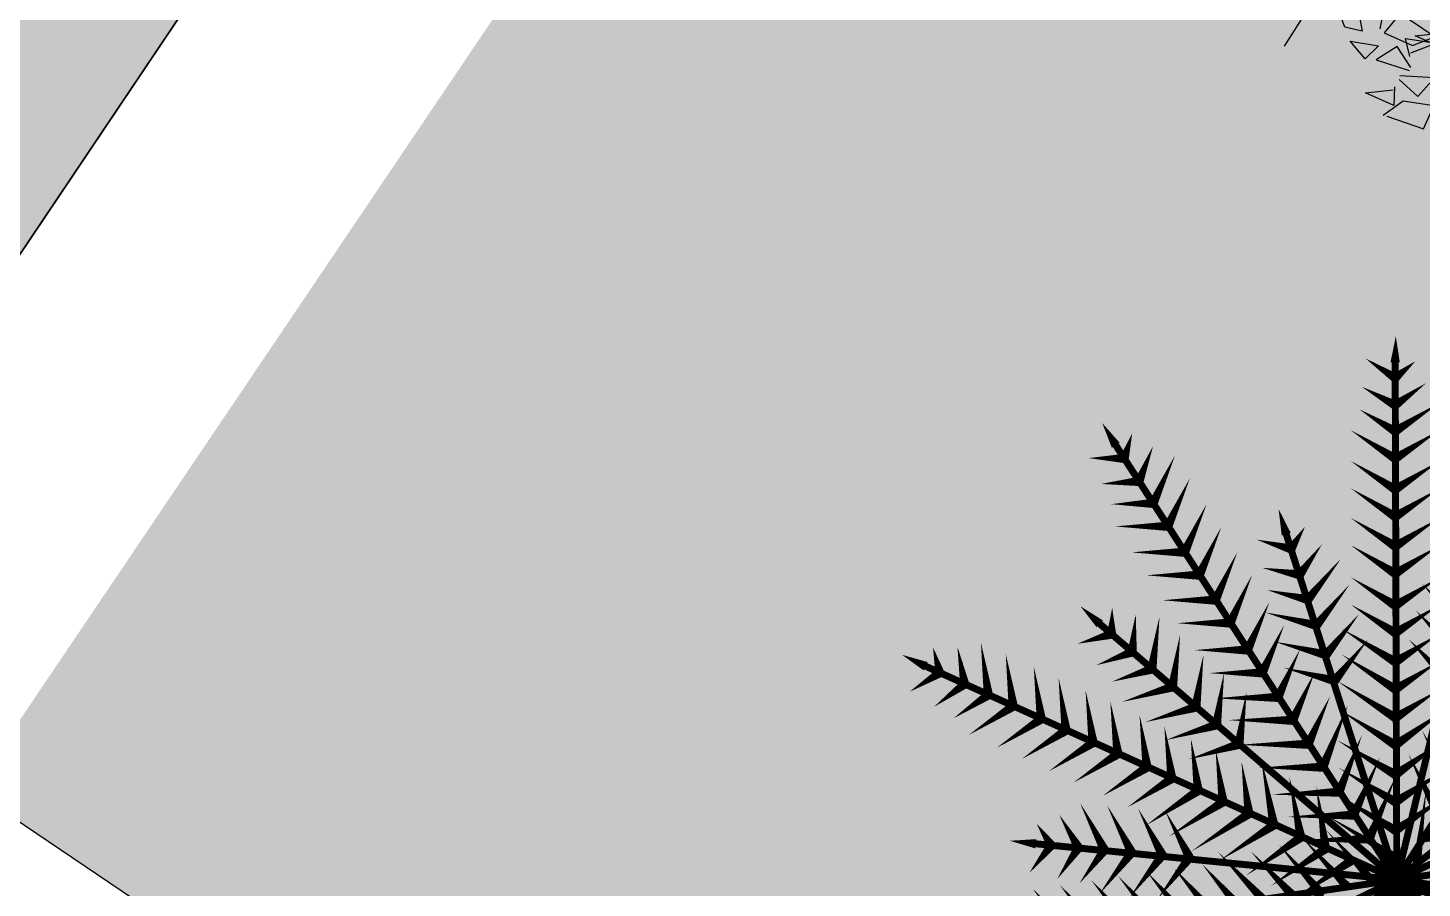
# Model space of a CAD drawing. Header units: millimetres. Extents: x 460 to 723, y 360 to 962.
# Drawn here: x 605.108 to 606.326, y 378.18 to 378.931 of the extents above; entities that cross this region are included whole.
import ezdxf

# ---------------------------------------------------------------- set-up
doc = ezdxf.new("R2010")
doc.units = ezdxf.units.MM
doc.layers.get('0').update_dxf_attribs({"true_color": 0xc2ced6})
for name, color, linetype in [('00_Lotes', 224, 'Continuous'), ('A-VEREDAS', 9, 'Continuous'), ('ARBOLES', 7, 'Continuous')]:
    doc.layers.add(name, color=color, linetype=linetype)
doc.layers.add('Menorca-Parques-A-Arboles', color=74, linetype='Continuous', lineweight=18)

# ---------------------------------------------------------------- blocks, each defined once
blk = doc.blocks.new('PALMERA')
at = {"const_width": 0.015}
for points in [[(-0.1613, 1.1051), (0, 0)], [(0.4618, 1.0169), (0, 0)], [(-0.7331, 0.8425), (0, 0)], [(0.0784, 0.7794), (0, 0)], [(-0.3693, 0.7614), (0, 0)], [(0.5528, 0.6407), (0, 0)], [(0.9382, 0.6058), (0, 0)], [(-0.6606, 0.421), (0, 0)], [(-1.0722, 0.3124), (0, 0)], [(0.7463, 0.2381), (0, 0)], [(-1.0709, -0.3169), (0, 0)], [(-0.846, 0.0202), (0, 0)], [(-0.7295, -0.8456), (0, 0)], [(-0.6363, -0.4569), (0, 0)], [(-0.3403, -0.7748), (0, 0)], [(-0.1566, -1.1058), (0, 0)], [(1.1168, 0.0024), (0, 0)], [(0.9408, -0.6018), (0, 0)], [(0.4661, -1.0149), (0, 0)], [(0.1214, -0.8375), (0, 0)], [(0.8223, -0.1999), (0, 0)], [(0.4844, -0.6156), (0, 0)]]:
    blk.add_lwpolyline(points, dxfattribs=at)
for points in [[(0.4476, 0.9863, 0.02, 0, 0), (0.4069, 1.0513, 0, 0, 0)], [(0.4618, 1.0169, 0.02, 0, 0), (0.4864, 1.0676, 0, 0, 0)], [(0.4231, 0.9327, 0.02, 0, 0), (0.3744, 0.9986, 0, 0, 0)], [(0.4476, 0.9863, 0.02, 0, 0), (0.5021, 1.0008, 0, 0, 0)], [(0.3997, 0.8815, 0.02, 0, 0), (0.3495, 0.9565, 0, 0, 0)], [(0.3753, 0.8279, 0.02, 0, 0), (0.3135, 0.9237, 0, 0, 0)], [(0.4231, 0.9327, 0.02, 0, 0), (0.5034, 0.9481, 0, 0, 0)], [(0.3997, 0.8815, 0.02, 0, 0), (0.5126, 0.8975, 0, 0, 0)], [(0.3476, 0.7673, 0.02, 0, 0), (0.2858, 0.8631, 0, 0, 0)], [(0.0784, 0.7794, 0.02, 0, 0), (0.0849, 0.8354, 0, 0, 0)], [(0.3753, 0.8279, 0.02, 0, 0), (0.4881, 0.8439, 0, 0, 0)], [(0.3232, 0.7138, 0.02, 0, 0), (0.2613, 0.8096, 0, 0, 0)], [(-0.1049, 0.7118, 0.02, 0, 0), (-0.0186, 0.7863, 0, 0, 0)], [(0.0752, 0.7459, 0.02, 0, 0), (0.0153, 0.7937, 0, 0, 0)], [(0.0752, 0.7459, 0.02, 0, 0), (0.1218, 0.7776, 0, 0, 0)], [(0.3476, 0.7673, 0.02, 0, 0), (0.4605, 0.7834, 0, 0, 0)], [(0.2966, 0.6556, 0.02, 0, 0), (0.2347, 0.7513, 0, 0, 0)], [(-0.0965, 0.6535, 0.02, 0, 0), (-0.0103, 0.728, 0, 0, 0)], [(0.0699, 0.6872, 0.02, 0, 0), (0.0021, 0.7332, 0, 0, 0)], [(0.0699, 0.6872, 0.02, 0, 0), (0.1405, 0.7284, 0, 0, 0)], [(0.3232, 0.7138, 0.02, 0, 0), (0.436, 0.7298, 0, 0, 0)], [(0.0648, 0.6311, 0.02, 0, 0), (-0.0074, 0.6852, 0, 0, 0)], [(0.0648, 0.6311, 0.02, 0, 0), (0.166, 0.6836, 0, 0, 0)], [(0.2721, 0.602, 0.02, 0, 0), (0.2103, 0.6978, 0, 0, 0)], [(0.5306, 0.6154, 0.02, 0, 0), (0.5099, 0.6892, 0, 0, 0)], [(0.5528, 0.6407, 0.02, 0, 0), (0.5908, 0.6824, 0, 0, 0)], [(-0.0867, 0.5851, 0.02, 0, 0), (-0.0004, 0.6596, 0, 0, 0)], [(0.2966, 0.6556, 0.02, 0, 0), (0.4094, 0.6716, 0, 0, 0)], [(0.9098, 0.5877, 0.02, 0, 0), (0.9107, 0.6644, 0, 0, 0)], [(0.0595, 0.5725, 0.02, 0, 0), (-0.0306, 0.6424, 0, 0, 0)], [(0.0595, 0.5725, 0.02, 0, 0), (0.1606, 0.625, 0, 0, 0)], [(0.2434, 0.5391, 0.02, 0, 0), (0.1816, 0.6349, 0, 0, 0)], [(0.492, 0.5709, 0.02, 0, 0), (0.4638, 0.6478, 0, 0, 0)], [(0.8602, 0.5559, 0.02, 0, 0), (0.8549, 0.6377, 0, 0, 0)], [(0.9382, 0.6058, 0.02, 0, 0), (0.9864, 0.6351, 0, 0, 0)], [(-0.0783, 0.5268, 0.02, 0, 0), (0.008, 0.6013, 0, 0, 0)], [(0.2721, 0.602, 0.02, 0, 0), (0.385, 0.618, 0, 0, 0)], [(0.4166, 0.4838, 0.02, 0, 0), (0.3843, 0.5931, 0, 0, 0)], [(0.4552, 0.5283, 0.02, 0, 0), (0.4281, 0.6144, 0, 0, 0)], [(0.5306, 0.6154, 0.02, 0, 0), (0.587, 0.614, 0, 0, 0)], [(0.7633, 0.4936, 0.02, 0, 0), (0.7631, 0.6076, 0, 0, 0)], [(0.8128, 0.5254, 0.02, 0, 0), (0.8112, 0.6157, 0, 0, 0)], [(0.0534, 0.5062, 0.02, 0, 0), (-0.0366, 0.5761, 0, 0, 0)], [(0.2189, 0.4855, 0.02, 0, 0), (0.1571, 0.5813, 0, 0, 0)], [(0.492, 0.5709, 0.02, 0, 0), (0.5734, 0.5631, 0, 0, 0)], [(0.7073, 0.4576, 0.02, 0, 0), (0.7071, 0.5716, 0, 0, 0)], [(0.9098, 0.5877, 0.02, 0, 0), (0.9635, 0.5705, 0, 0, 0)], [(-0.0694, 0.4647, 0.02, 0, 0), (0.0169, 0.5392, 0, 0, 0)], [(0.0534, 0.5062, 0.02, 0, 0), (0.1546, 0.5587, 0, 0, 0)], [(0.1929, 0.4285, 0.02, 0, 0), (0.1178, 0.5415, 0, 0, 0)], [(0.2434, 0.5391, 0.02, 0, 0), (0.3563, 0.5551, 0, 0, 0)], [(0.373, 0.4335, 0.02, 0, 0), (0.3407, 0.5428, 0, 0, 0)], [(0.6578, 0.4258, 0.02, 0, 0), (0.6575, 0.5398, 0, 0, 0)], [(0.8602, 0.5559, 0.02, 0, 0), (0.9361, 0.5255, 0, 0, 0)], [(0.0481, 0.4475, 0.02, 0, 0), (-0.042, 0.5174, 0, 0, 0)], [(0.4552, 0.5283, 0.02, 0, 0), (0.568, 0.5119, 0, 0, 0)], [(0.6039, 0.3912, 0.02, 0, 0), (0.6037, 0.5052, 0, 0, 0)], [(0.8128, 0.5254, 0.02, 0, 0), (0.9165, 0.4779, 0, 0, 0)], [(-0.061, 0.4064, 0.02, 0, 0), (0.0253, 0.4809, 0, 0, 0)], [(0.0481, 0.4475, 0.02, 0, 0), (0.1493, 0.5, 0, 0, 0)], [(0.1684, 0.3749, 0.02, 0, 0), (0.0938, 0.492, 0, 0, 0)], [(0.2189, 0.4855, 0.02, 0, 0), (0.3318, 0.5015, 0, 0, 0)], [(0.3344, 0.389, 0.02, 0, 0), (0.3021, 0.4983, 0, 0, 0)], [(0.4166, 0.4838, 0.02, 0, 0), (0.5294, 0.4674, 0, 0, 0)], [(0.5544, 0.3593, 0.02, 0, 0), (0.5541, 0.4733, 0, 0, 0)], [(0.7633, 0.4936, 0.02, 0, 0), (0.8669, 0.446, 0, 0, 0)], [(0.1429, 0.319, 0.02, 0, 0), (0.0617, 0.4433, 0, 0, 0)], [(0.1929, 0.4285, 0.02, 0, 0), (0.3057, 0.4445, 0, 0, 0)], [(0.2925, 0.3406, 0.02, 0, 0), (0.2602, 0.4499, 0, 0, 0)], [(0.7073, 0.4576, 0.02, 0, 0), (0.8109, 0.41, 0, 0, 0)], [(-0.0523, 0.3456, 0.02, 0, 0), (0.034, 0.4201, 0, 0, 0)], [(0.373, 0.4335, 0.02, 0, 0), (0.4858, 0.417, 0, 0, 0)], [(0.4962, 0.3219, 0.02, 0, 0), (0.496, 0.4359, 0, 0, 0)], [(0.6578, 0.4258, 0.02, 0, 0), (0.7614, 0.3782, 0, 0, 0)], [(-0.0439, 0.2873, 0.02, 0, 0), (0.0609, 0.3864, 0, 0, 0)], [(0.1184, 0.2654, 0.02, 0, 0), (0.0421, 0.3819, 0, 0, 0)], [(0.1684, 0.3749, 0.02, 0, 0), (0.2813, 0.3909, 0, 0, 0)], [(0.3344, 0.389, 0.02, 0, 0), (0.4472, 0.3725, 0, 0, 0)], [(0.3939, 0.2562, 0.02, 0, 0), (0.3919, 0.3919, 0, 0, 0)], [(0.4467, 0.2901, 0.02, 0, 0), (0.4464, 0.4041, 0, 0, 0)], [(0.6039, 0.3912, 0.02, 0, 0), (0.7075, 0.3436, 0, 0, 0)], [(0.3443, 0.2243, 0.02, 0, 0), (0.3449, 0.3632, 0, 0, 0)], [(0.5544, 0.3593, 0.02, 0, 0), (0.658, 0.3118, 0, 0, 0)], [(0.0918, 0.2072, 0.02, 0, 0), (0.0085, 0.3269, 0, 0, 0)], [(0.1429, 0.319, 0.02, 0, 0), (0.2557, 0.335, 0, 0, 0)], [(0.2926, 0.1911, 0.02, 0, 0), (0.2916, 0.3396, 0, 0, 0)], [(0.2925, 0.3406, 0.02, 0, 0), (0.4053, 0.3242, 0, 0, 0)], [(0.4962, 0.3219, 0.02, 0, 0), (0.5998, 0.2744, 0, 0, 0)], [(-0.0348, 0.2239, 0.02, 0, 0), (0.062, 0.3155, 0, 0, 0)], [(0.1184, 0.2654, 0.02, 0, 0), (0.2601, 0.2922, 0, 0, 0)], [(0.2431, 0.1593, 0.02, 0, 0), (0.2419, 0.2985, 0, 0, 0)], [(0.7142, 0.2277, 0.02, 0, 0), (0.7343, 0.3017, 0, 0, 0)], [(0.0673, 0.1536, 0.02, 0, 0), (-0.0136, 0.2722, 0, 0, 0)], [(0.1892, 0.1247, 0.02, 0, 0), (0.1839, 0.2704, 0, 0, 0)], [(0.4467, 0.2901, 0.02, 0, 0), (0.5503, 0.2425, 0, 0, 0)], [(0.4856, 0.1523, 0.02, 0, 0), (0.5139, 0.2628, 0, 0, 0)], [(0.5489, 0.1732, 0.02, 0, 0), (0.5772, 0.2836, 0, 0, 0)], [(0.6048, 0.1916, 0.02, 0, 0), (0.6257, 0.2794, 0, 0, 0)], [(0.6583, 0.2093, 0.02, 0, 0), (0.6735, 0.2898, 0, 0, 0)], [(-0.0264, 0.1656, 0.02, 0, 0), (0.0771, 0.2555, 0, 0, 0)], [(0.0918, 0.2072, 0.02, 0, 0), (0.2227, 0.2319, 0, 0, 0)], [(0.1397, 0.0928, 0.02, 0, 0), (0.1357, 0.2364, 0, 0, 0)], [(0.3939, 0.2562, 0.02, 0, 0), (0.4975, 0.2086, 0, 0, 0)], [(0.4297, 0.1339, 0.02, 0, 0), (0.458, 0.2443, 0, 0, 0)], [(0.7463, 0.2381, 0.02, 0, 0), (0.8003, 0.2545, 0, 0, 0)], [(-0.0264, 0.1656, 0.02, 0, 0), (-0.1586, 0.2217, 0, 0, 0)], [(0.0418, 0.0977, 0.02, 0, 0), (-0.0404, 0.2197, 0, 0, 0)], [(-0.0177, 0.1048, 0.02, 0, 0), (0.0922, 0.2047, 0, 0, 0)], [(0.088, 0.0596, 0.02, 0, 0), (0.0848, 0.2067, 0, 0, 0)], [(0.3443, 0.2243, 0.02, 0, 0), (0.4479, 0.1768, 0, 0, 0)], [(0.6583, 0.2093, 0.02, 0, 0), (0.7241, 0.1609, 0, 0, 0)], [(0.7142, 0.2277, 0.02, 0, 0), (0.7619, 0.1976, 0, 0, 0)], [(0.0673, 0.1536, 0.02, 0, 0), (0.203, 0.1733, 0, 0, 0)], [(0.2926, 0.1911, 0.02, 0, 0), (0.3963, 0.1436, 0, 0, 0)], [(0.5489, 0.1732, 0.02, 0, 0), (0.6373, 0.1012, 0, 0, 0)], [(0.6048, 0.1916, 0.02, 0, 0), (0.6932, 0.1197, 0, 0, 0)], [(-0.0093, 0.0465, 0.02, 0, 0), (0.1074, 0.1525, 0, 0, 0)], [(0.0474, 0.0026, 0.02, 0, 0), (0.1383, 0.1498, 0, 0, 0)], [(0.2431, 0.1593, 0.02, 0, 0), (0.3768, 0.1052, 0, 0, 0)], [(0.4856, 0.1523, 0.02, 0, 0), (0.5741, 0.0804, 0, 0, 0)], [(0.1063, 0.0026, 0.02, 0, 0), (0.1831, 0.128, 0, 0, 0)], [(0.1677, 0.0026, 0.02, 0, 0), (0.242, 0.1255, 0, 0, 0)], [(0.1892, 0.1247, 0.02, 0, 0), (0.3127, 0.0747, 0, 0, 0)], [(0.2266, 0.0026, 0.02, 0, 0), (0.3009, 0.128, 0, 0, 0)], [(0.2906, 0.0026, 0.02, 0, 0), (0.3649, 0.1203, 0, 0, 0)], [(0.3495, 0.0026, 0.02, 0, 0), (0.4289, 0.128, 0, 0, 0)], [(0.411, 0.0026, 0.02, 0, 0), (0.4865, 0.1191, 0, 0, 0)], [(0.4297, 0.1339, 0.02, 0, 0), (0.5181, 0.0619, 0, 0, 0)], [(0.4699, 0.0026, 0.02, 0, 0), (0.5415, 0.1178, 0, 0, 0)], [(0.1397, 0.0928, 0.02, 0, 0), (0.2645, 0.036, 0, 0, 0)], [(0.5326, 0.0026, 0.02, 0, 0), (0.594, 0.0986, 0, 0, 0)], [(0.5915, 0.0026, 0.02, 0, 0), (0.6529, 0.0986, 0, 0, 0)], [(0.6606, 0.0026, 0.02, 0, 0), (0.7221, 0.0986, 0, 0, 0)], [(0.7195, 0.0026, 0.02, 0, 0), (0.781, 0.0986, 0, 0, 0)], [(0.7835, 0.0026, 0.02, 0, 0), (0.845, 0.0986, 0, 0, 0)], [(0.8424, 0.0026, 0.02, 0, 0), (0.9039, 0.0986, 0, 0, 0)], [(0.909, 0.0026, 0.02, 0, 0), (0.9704, 0.0986, 0, 0, 0)], [(0.088, 0.0596, 0.02, 0, 0), (0.2245, 0.0012, 0, 0, 0)], [(0.9679, 0.0026, 0.02, 0, 0), (1.0152, 0.0794, 0, 0, 0)], [(1.0242, 0.0026, 0.02, 0, 0), (1.0639, 0.0743, 0, 0, 0)], [(1.0831, 0.0026, 0.02, 0, 0), (1.1253, 0.0666, 0, 0, 0)], [(0.1063, 0.0026, 0.02, 0, 0), (0.1895, -0.1203, 0, 0, 0)], [(0.1677, 0.0026, 0.02, 0, 0), (0.242, -0.1127, 0, 0, 0)], [(0.2266, 0.0026, 0.02, 0, 0), (0.3034, -0.1063, 0, 0, 0)], [(0.2906, 0.0026, 0.02, 0, 0), (0.3738, -0.1152, 0, 0, 0)], [(0.3495, 0.0026, 0.02, 0, 0), (0.411, -0.0935, 0, 0, 0)], [(0.411, 0.0026, 0.02, 0, 0), (0.4724, -0.0935, 0, 0, 0)], [(0.4699, 0.0026, 0.02, 0, 0), (0.5313, -0.0935, 0, 0, 0)], [(0.5326, 0.0026, 0.02, 0, 0), (0.594, -0.0935, 0, 0, 0)], [(0.5915, 0.0026, 0.02, 0, 0), (0.6529, -0.0935, 0, 0, 0)], [(0.6606, 0.0026, 0.02, 0, 0), (0.7221, -0.0935, 0, 0, 0)], [(0.7195, 0.0026, 0.02, 0, 0), (0.781, -0.0935, 0, 0, 0)], [(0.7835, 0.0026, 0.02, 0, 0), (0.845, -0.0935, 0, 0, 0)], [(0.8424, 0.0026, 0.02, 0, 0), (0.9039, -0.0935, 0, 0, 0)], [(0.909, 0.0026, 0.02, 0, 0), (0.9704, -0.0935, 0, 0, 0)], [(0.9679, 0.0026, 0.02, 0, 0), (1.0293, -0.0935, 0, 0, 0)], [(1.0242, 0.0026, 0.02, 0, 0), (1.0716, -0.064, 0, 0, 0)], [(1.0831, 0.0026, 0.02, 0, 0), (1.1189, -0.041, 0, 0, 0)], [(1.1168, 0.0024, 0.02, 0, 0), (1.1732, 0.001, 0, 0, 0)], [(-0.0291, -0.0375, 0.02, 0, 0), (0.0227, -0.2026, 0, 0, 0)], [(0.1425, -0.0885, 0.02, 0, 0), (0.2714, -0.0253, 0, 0, 0)], [(0.4365, -0.1051, 0.02, 0, 0), (0.5191, -0.0264, 0, 0, 0)], [(0.022, -0.042, 0.02, 0, 0), (0.1937, -0.0635, 0, 0, 0)], [(0.0908, -0.0553, 0.02, 0, 0), (0.0943, -0.2037, 0, 0, 0)], [(0.192, -0.1204, 0.02, 0, 0), (0.3223, -0.0549, 0, 0, 0)], [(0.4987, -0.1203, 0.02, 0, 0), (0.5812, -0.0417, 0, 0, 0)], [(0.5559, -0.1343, 0.02, 0, 0), (0.6384, -0.0557, 0, 0, 0)]]:
    blk.add_lwpolyline(points, format="xyseb")
blk = doc.blocks.new('rrety')
at = {"layer": 'ARBOLES', "color": 32}
for points in [[(497.9846, 232.3386), (497.9233, 232.0875)], [(497.9723, 232.161), (497.9877, 232.0416)]]:
    blk.add_lwpolyline(points, dxfattribs=at)
at = {"layer": 'ARBOLES', "color": 108}
for points in [[(497.8754, 232.1092), (497.8693, 232.0953), (497.8947, 232.0946), (497.8753, 232.1064)], [(497.8824, 232.101), (497.9136, 232.1058), (497.9187, 232.086), (497.8933, 232.0866), (497.8796, 232.1011)], [(497.8915, 232.0776), (497.901, 232.0895), (497.8766, 232.0967), (497.8923, 232.0803)], [(497.9414, 232.0882), (497.9355, 232.0799), (497.9495, 232.0767), (497.9553, 232.0821), (497.9442, 232.0881)], [(497.8872, 232.0699), (497.9044, 232.0807), (497.9153, 232.0635), (497.8871, 232.0671)], [(497.9184, 232.0747), (497.9237, 232.0604), (497.9408, 232.0684), (497.9184, 232.0747)], [(497.8914, 232.0571), (497.8719, 232.051), (497.8659, 232.0705), (497.8922, 232.0598)], [(497.888, 232.0257), (497.8566, 232.0291), (497.8568, 232.0496), (497.8811, 232.0424), (497.8907, 232.0249)], [(497.8923, 232.05), (497.8863, 232.036), (497.9117, 232.0354), (497.8922, 232.0472)]]:
    blk.add_lwpolyline(points, dxfattribs=at)

msp = doc.modelspace()

# ---------------------------------------------------------------- hatches: boundary and pattern name
at = {"layer": 'Menorca-Parques-A-Arboles', "lineweight": 5, "true_color": 0x148b29, "transparency": 33554687}
h = msp.add_hatch(color=104, dxfattribs=at)
h.dxf.hatch_style = 1
h.paths.add_polyline_path([(600.3783, 386.3504, 0.414406), (598.2816, 385.9437), (597.6894, 385.0658, 0.414021), (598.0959, 382.9705), (604.8723, 378.3927), (607.1476, 381.7775)])
h.paths.add_polyline_path([(605.9023, 379.5191), (605.9041, 379.5179), (605.7774, 379.3302), (605.6086, 379.0799), (605.6093, 379.0794), (605.06, 378.2659), (607.2271, 376.802), (609.5101, 380.1815), (607.3353, 381.6507), (607.3338, 381.6486)])
h.paths.add_polyline_path([(611.1364, 379.0829), (608.8534, 375.7033), (612.2977, 373.3765, 0.421964), (614.098, 373.7499), (614.9113, 375.025, 0.406505), (614.5477, 376.7784)])

# ---------------------------------------------------------------- linework, layer by layer
at = {"elevation": -8.1697}
msp.add_lwpolyline([(604.8088, 378.2987), (607.0826, 381.6813)], dxfattribs=at)
msp.add_lwpolyline([(604.8088, 378.2987), (607.0826, 381.6813)], dxfattribs=at)
at = {"layer": '00_Lotes', "elevation": -8.1697}
msp.add_lwpolyline([(604.872, 378.3923), (607.1459, 381.7749)], dxfattribs=at)
at = {"layer": 'A-VEREDAS', "elevation": -8.1697}
msp.add_lwpolyline([(607.2271, 376.802), (598.0959, 382.9705, -0.414021), (597.6894, 385.0658), (598.2816, 385.9437, -0.414406), (600.3783, 386.3504), (609.5101, 380.1815)], format="xyb", close=True, dxfattribs=at)

# ---------------------------------------------------------------- block references
at = {"layer": 'ARBOLES', "xscale": -1.072069598688713, "yscale": 1.072069598688713, "zscale": 1.072069598688713, "rotation": 334.8408562493099}
msp.add_blockref('rrety', (983.6757, -73.2189, -8.1697), dxfattribs=at)
at = {"layer": 'Menorca-Parques-A-Arboles', "xscale": 0.4043313818834066, "yscale": 0.4043313818834066, "zscale": 0.4043313818834066, "rotation": 90.0557209002467}
msp.add_blockref('PALMERA', (606.3036, 378.1878, -12.213), dxfattribs=at)

doc.saveas('drawing.dxf')
